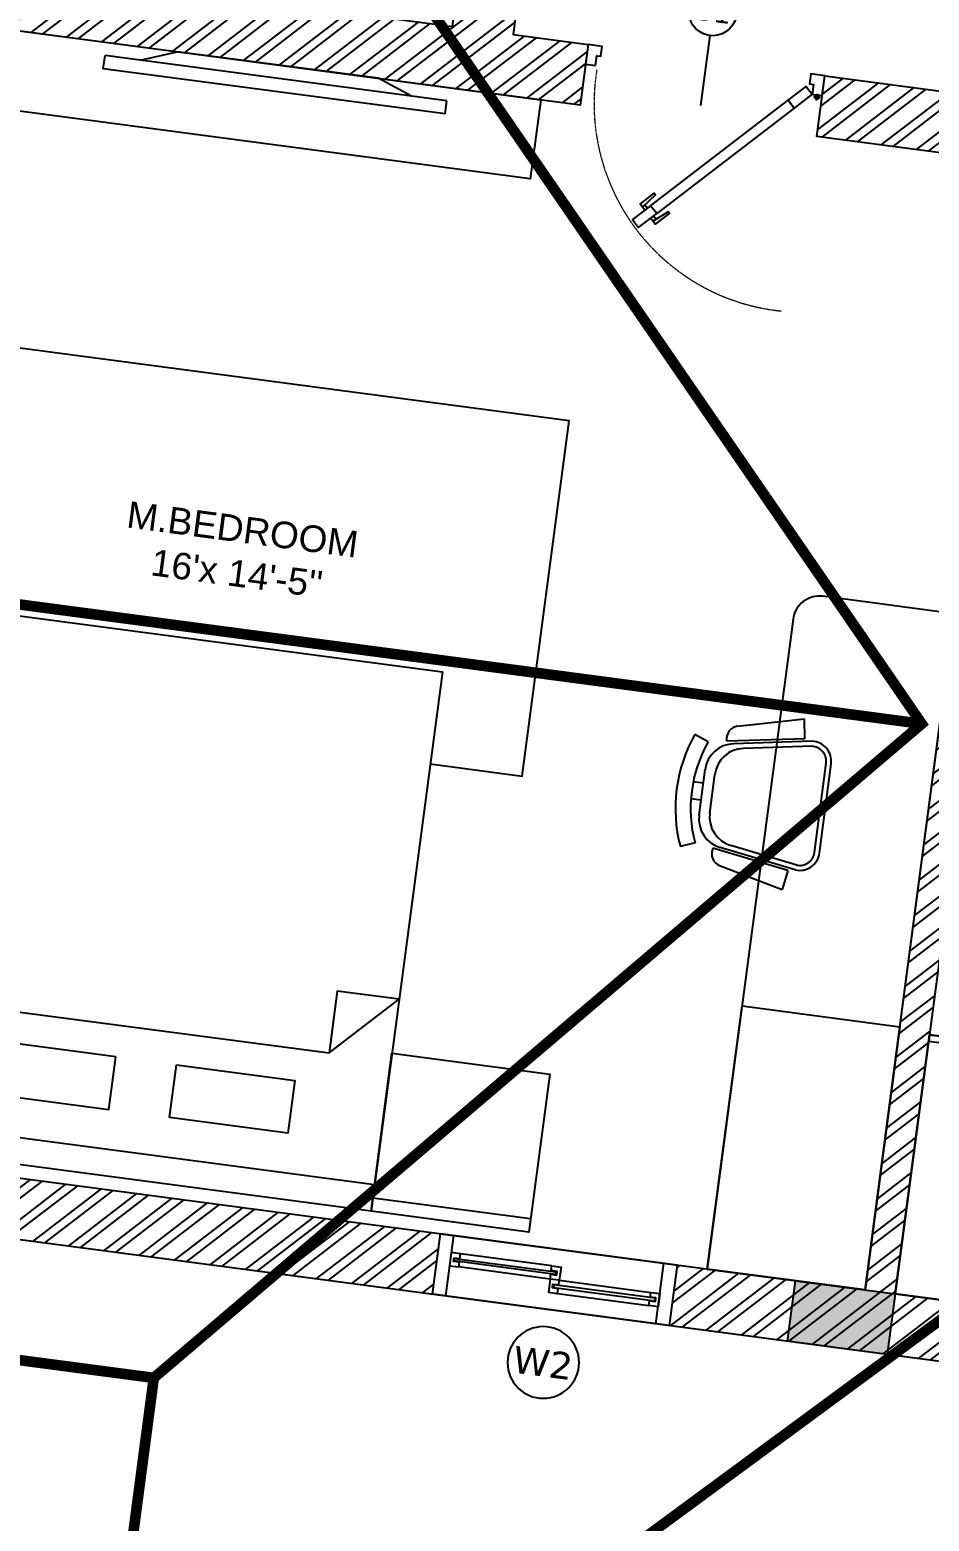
# Model space of a CAD drawing. Header units: millimetres. Extents: x -179928 to 528275, y -469666 to 511935.
# Drawn here: x 100056 to 103447, y 89452 to 95071 of the extents above; entities that cross this region are included whole.
import ezdxf
from ezdxf.enums import TextEntityAlignment as Align

# ---------------------------------------------------------------- set-up
doc = ezdxf.new("R2010")
doc.units = ezdxf.units.MM
doc.set_wipeout_variables(frame=1)
doc.linetypes.add('DASHED', pattern=[0.75, 0.5, -0.25])
for name, color, linetype in [('ad-Column', 3, 'Continuous'), ('ad-Column Hatch', 125, 'Continuous'), ('ad-Door', 11, 'Continuous'), ('ad-Elevation 10', 8, 'Continuous'), ('ad-Furniture', 8, 'Continuous'), ('ad-Glass Sectionline', 140, 'Continuous'), ('ad-Plinth', 8, 'Continuous'), ('ad-Primary Roof', 5, 'Continuous'), ('ad-Secondary Roof', 6, 'Continuous'), ('ad-Text main', 7, 'Continuous'), ('ad-Text Main_Door&window Label', 7, 'Continuous'), ('ad-Toilet fixtures', 8, 'Continuous'), ('ad-Wall', 240, 'Continuous'), ('ad-Wall hatch', 8, 'Continuous')]:
    doc.layers.add(name, color=color, linetype=linetype)
doc.styles.add('6 U T S R N_Typical Floor Plan$0$3BHK-E(NB)$0$grid_text', font='verdana.ttf', dxfattribs={"width": 0.9})
doc.styles.add('New Text Style', font='arial.ttf', dxfattribs={"height": 100})
doc.styles.get("Standard").update_dxf_attribs({"font": 'arial.ttf'})

# ---------------------------------------------------------------- blocks, each defined once
blk = doc.blocks.new('6 U T S R N_Typical Floor Plan$0$ad_Window Tag')
blk.add_circle((0, 0), 150)
at = {"style": '6 U T S R N_Typical Floor Plan$0$3BHK-E(NB)$0$grid_text', "width": 0.9}
blk.add_attdef('D1', text='', height=125, dxfattribs=at).set_placement((0, 0), align=Align.MIDDLE_CENTER)
blk = doc.blocks.new('zw$3849')
at = {"layer": 'ad-Text Main_Door&window Label'}
ref = blk.add_blockref('6 U T S R N_Typical Floor Plan$0$ad_Window Tag', (3828.2, -200), dxfattribs=dict(at, xscale=-0.9, yscale=0.9, zscale=0.9))
ref.add_attrib('D1', 'W2', dxfattribs={"height": 101.25, "rotation": 1800, "style": '6 U T S R N_Typical Floor Plan$0$3BHK-E(NB)$0$grid_text'}).set_placement((3827.2, -202.1), align=Align.MIDDLE_CENTER)
at = {"layer": 'ad-Text main', "insert": (2293.2, 2679.1), "char_height": 100, "width": 1424.195, "attachment_point": 5, "bg_fill": 2}
blk.add_mtext("M.BEDROOM^J16'x 14'-5''", dxfattribs=at)
blk = doc.blocks.new('$ZCDB_AUDIT_GENERATED_C7DC')
blk.add_wipeout([(0, 230), (900, 230), (900, 0), (0, 0)]).dxf.layer = 'ad-Elevation 10'
at = {"layer": 'ad-Elevation 10'}
for points in [[(900, 230), (0, 230)], [(900, 0), (0, 0)]]:
    blk.add_lwpolyline(points, dxfattribs=at)
for points in [[(50, 0), (50, 230), (0, 230), (0, 0)], [(850, 0), (900, 0), (900, 230), (850, 230)], [(85, 83), (85, 65), (50, 65), (50, 115), (85, 115), (85, 97), (63, 97), (63, 83)], [(467.5, 133), (467.5, 115), (432.5, 115), (432.5, 165), (467.5, 165), (467.5, 147), (445.5, 147), (445.5, 133)], [(432.5, 83), (432.5, 65), (467.5, 65), (467.5, 115), (432.5, 115), (432.5, 97), (454.5, 97), (454.5, 83)], [(815, 133), (815, 115), (850, 115), (850, 165), (815, 165), (815, 147), (837, 147), (837, 133)]]:
    blk.add_lwpolyline(points, close=True, dxfattribs=at)
at = {"layer": 'ad-Glass Sectionline'}
for points in [[(432.5, 115), (85, 115)], [(467.5, 165), (815, 165)], [(467.5, 115), (815, 115)], [(432.5, 65), (85, 65)]]:
    blk.add_lwpolyline(points, dxfattribs=at)
for points in [[(450, 145), (835, 145), (835, 135), (450, 135)], [(450, 95), (65, 95), (65, 85), (450, 85)]]:
    blk.add_lwpolyline(points, close=True, dxfattribs=at)
blk = doc.blocks.new('*U200116')
blk.add_blockref('$ZCDB_AUDIT_GENERATED_C7DC', (0, 0))
blk = doc.blocks.new('*U202118')
for p, q in [((-8.3, -111.1), (-41.7, -111.1)), ((-25, -127.8), (-25, -94.4)), ((-811.3, -760.8), (-796.4, -775.7)), ((-746.2, -826), (-761.1, -811.1))]:
    blk.add_line(p, q)
for points in [[(-1150, -100), (-1150, -50), (-1128.6, -50), (-1128.6, -35.7), (-1128.6, 0), (-1200, 0), (-1200, -100)], [(-50, -100), (0, -100), (0, 0), (-71.4, 0), (-71.4, -35.7), (-71.4, -50), (-50, -50)], [(-50, -100), (-130.8, -180.8), (-166.2, -145.5), (-85.4, -64.6)], [(-130.8, -180.8), (-747, -797), (-782.4, -761.6), (-166.2, -145.5)], [(-827.8, -877.8), (-747, -797), (-782.4, -761.6), (-863.2, -842.5)]]:
    blk.add_lwpolyline(points, close=True)
for points in [[(-808.2, -787.5), (-835.7, -760), (-772.9, -697.2), (-765, -705), (-822, -773.7)], [(-772.8, -822.8), (-745.4, -850.3), (-682.5, -787.5), (-690.4, -779.7), (-759, -836.7)]]:
    blk.add_lwpolyline(points)
blk.add_circle((-25, -111.1), 11.1)
at = {"color": 8, "linetype": 'DASHED', "lineweight": 0}
blk.add_arc((-93.1, -153.1), 1047.4, 178.18808, 271.81192, dxfattribs=at)
at = {"layer": 'ad-Text Main_Door&window Label'}
blk.add_line((-600, 125), (-600, -230), dxfattribs=at)
blk.add_circle((-600.3, 245), 120, dxfattribs=at)
at = {"layer": 'ad-Text Main_Door&window Label', "style": 'New Text Style'}
blk.add_attdef('D1', text='', height=100, dxfattribs=at).set_placement((-585.4, 244.6), align=Align.MIDDLE_CENTER)
blk = doc.blocks.new('zw$42B5')
at = {"layer": 'ad-Wall hatch', "transparency": 33554610}
h = blk.add_hatch(dxfattribs=at)
h.set_pattern_fill('ANSI32', color=256, scale=10)
h.set_pattern_definition([(45, (-1040635.14, 674820.02), (-67.351921, 67.351921), []), (45, (-1040590.24, 674820.02), (-67.351921, 67.351921), [])])
h.paths.add_polyline_path([(12120, 13620), (12120, 10220), (11890, 10220), (11890, 13390), (7240, 13390), (7240, 8645), (4245, 8645), (4245, 8875), (4445, 8875), (4445, 9370), (4560, 9370), (4560, 8760), (7010, 8760), (7010, 10500), (6360, 10500), (6360, 10615), (7010, 10615), (7010, 13390), (4560, 13390), (4560, 10615), (5560, 10615), (5560, 10500), (4445, 10500), (4445, 13390), (230, 13390), (230, 8875), (3345, 8875), (3345, 8645), (3060, 8645), (3060, 4745), (3345, 4745), (3345, 4515), (230, 4515), (230, 230), (4995, 230), (4995, 3130), (6060, 3130), (6060, 3015), (5110, 3015), (5110, 230), (8310, 230), (8310, 3015), (6860, 3015), (6860, 3130), (8310, 3130), (8310, 4630), (5110, 4630), (5110, 3930), (4995, 3930), (4995, 4515), (4245, 4515), (4245, 4745), (8540, 4745), (8540, 230), (9240, 230), (9240, 0), (0, 0), (0, 4745), (2830, 4745), (2830, 8645), (0, 8645), (0, 13620)])
at = {"layer": 'ad-Door', "ltscale": 5}
ref = blk.add_blockref('*U202118', (4245, 4745), dxfattribs=dict(at, xscale=0.7499999997027537, yscale=0.7499999997027537, zscale=0.7499999997027537))
ref.add_attrib('D1', 'D1', dxfattribs={"layer": 'ad-Text Main_Door&window Label', "height": 75, "rotation": 1080, "style": 'New Text Style'}).set_placement((3794.8, 4928.7), align=Align.MIDDLE_CENTER)
at = {"xscale": -1, "rotation": 179.9999999999999}
blk.add_blockref('*U200116', (3380, 230), dxfattribs=at)
at = {"layer": 'ad-Wall'}
for points in [[(3060, 8645), (3060, 4745), (3345, 4745), (3345, 4515), (230, 4515)], [(230, 230), (4995, 230), (4995, 3130), (6060, 3130), (6060, 3015), (5110, 3015), (5110, 230), (8310, 230), (8310, 3015), (6860, 3015), (6860, 3130), (8310, 3130), (8310, 4630), (5110, 4630), (5110, 3930), (4995, 3930), (4995, 4515), (4245, 4515), (4245, 4745), (8540, 4745), (8540, 230), (9240, 230), (9240, 0), (0, 0)]]:
    blk.add_lwpolyline(points, dxfattribs=at)
blk = doc.blocks.new('1625E_Roof Plan')
at = {"layer": 'ad-Primary Roof', "linetype": 'DASHED', "ltscale": 2, "const_width": 40}
blk.add_lwpolyline([(12570, -2645), (2380, -2645), (7475, 2255)], close=True, dxfattribs=at)
blk.add_lwpolyline([(2380, -2645), (2380, -450)], dxfattribs=at)
at = {"layer": 'ad-Secondary Roof', "linetype": 'DASHED', "ltscale": 2, "const_width": 40}
blk.add_lwpolyline([(2380, 5195), (4927.5, 2372.5), (2380, -450), (-600, -450), (-600, 5195)], close=True, dxfattribs=at)
blk.add_lwpolyline([(161.2, 2372.5), (4927.5, 2372.5)], dxfattribs=at)
blk = doc.blocks.new('zw$6AA0')
at = {"layer": 'ad-Column Hatch', "transparency": 33554687}
h = blk.add_hatch(color=256, dxfattribs=at)
h.dxf.hatch_style = 1
h.paths.add_polyline_path([(0, -230), (380, -230), (380, 0), (0, 0)])
at = {"layer": 'ad-Column'}
blk.add_lwpolyline([(0, -230), (380, -230), (380, 0), (0, 0)], close=True, dxfattribs=at)
blk = doc.blocks.new('1625E_Columns')
at = {"layer": 'ad-Column', "xscale": -1, "rotation": 180}
blk.add_blockref('zw$6AA0', (4730, 0), dxfattribs=at)
blk = doc.blocks.new('A$Cc8134665')
at = {"layer": 'ad-Furniture', "ltscale": 0.125}
for p, q in [((0, -999.5), (0, 1000.5)), ((50, 650.5), (50, -649.5)), ((100, 650.5), (50, 650.5)), ((100, 650.5), (100, -649.5)), ((50, 515.6), (0, 382)), ((0, 382), (0, -382)), ((50, -515.6), (0, -382)), ((100, -649.5), (50, -649.5))]:
    blk.add_line(p, q, dxfattribs=at)
blk.add_lwpolyline([(0, 1000.5), (300, 1000.5), (300, -999.5), (0, -999.5)], dxfattribs=at)
blk = doc.blocks.new('zw$6C7B')
at = {"layer": 'ad-Furniture'}
for points in [[(0, 2430), (600, 2430), (600, 3030), (0, 3030)], [(0, 600), (2050, 600), (2050, 2430), (0, 2430)], [(450, 1630), (450, 2080), (250, 2080), (250, 1630)], [(450, 1400), (450, 950), (250, 950), (250, 1400)], [(0, 600), (600, 600), (600, 0), (0, 0)]]:
    blk.add_lwpolyline(points, close=True, dxfattribs=at)
for points in [[(50, 3030), (50, 2430)], [(100, 2430), (100, 600)], [(570.2, 835.1), (805.2, 600), (805.2, 835.1), (570.2, 835.1), (570.2, 2194.9), (805.2, 2430), (805.2, 2194.9), (570.2, 2194.9)], [(50, 0), (50, 600)]]:
    blk.add_lwpolyline(points, dxfattribs=at)
at = {"layer": 'ad-Furniture', "color": 33}
blk.add_lwpolyline([(1700, 2430), (1700, 2780), (3050, 2780), (3050, 250), (1700, 250), (1700, 600)], dxfattribs=at)
blk = doc.blocks.new('A$Cb8966b9a')
at = {"layer": 'ad-Furniture', "color": 33}
for p, q in [((-403.5, 205.2), (-169.5, 301.8)), ((-146.5, 230.5), (-169.5, 301.8)), ((-146.5, 230.5), (-427.2, 139.8)), ((-118.7, 228.7), (-399.4, 138)), ((-113, 210.9), (-359, 131.3)), ((-494.1, 117.2), (-549.9, 130.5)), ((-427.2, 139.8), (-429, 144.1)), ((7.4, -170.5), (-44.4, 164.8)), ((25.9, -167.6), (-25.9, 167.6)), ((-449.5, -157), (-475.9, 13.9)), ((-413, -138.5), (-435.5, 7.2)), ((-506.1, -41.2), (-468.3, -35.4)), ((-496.7, -105.7), (-458.3, -99.8)), ((-435.6, -261), (-484.8, -290.5)), ((-365, -262.3), (-365.4, -266.9)), ((-70, -264), (-365, -262.3)), ((-44.1, -253.9), (-339.1, -252.2)), ((-44, -235.2), (-302.6, -233.7)), ((-70, -264), (-70.4, -338.9)), ((-322.7, -317.5), (-70.4, -338.9))]:
    blk.add_line(p, q, dxfattribs=at)
for centre, radius, start, end in [((-100, 156.2), 74.9, 8.7914, 104.502), ((-385.7, 161.9), 46.8, 112.4281, 202.4281), ((-100, 156.2), 56.2, 8.7914, 104.502), ((0, 0), 565.1, 166.6505, 210.9323), ((0, 0), 507.8, 166.6505, 210.9323), ((-364.9, 31), 112.4, 107.9151, 188.7914), ((-324.5, 24.4), 112.4, 107.9151, 188.7914), ((-338.4, -139.8), 112.4, 188.7914, 269.6678), ((-301.9, -121.3), 112.4, 188.7914, 269.6678), ((-48.1, -179.1), 74.9, 273.0808, 8.7914), ((-48.1, -179.1), 56.2, 273.0808, 8.7914), ((-318.7, -270.9), 46.8, 175.1548, 265.1548)]:
    blk.add_arc(centre, radius, start, end, dxfattribs=at)
blk = doc.blocks.new('1625_East Villa')
at = {"layer": 'ad-Furniture'}
blk.add_lwpolyline([(4395, 230), (4995, 230), (4995, 2800), (4495, 2800, 0.414214), (4395, 2700)], format="xyb", close=True, dxfattribs=at)
blk.add_lwpolyline([(4395, 230), (4395, 1230), (4995, 1230), (4995, 230)], close=True, dxfattribs=at)
at = {"layer": 'ad-Glass Sectionline'}
blk.add_lwpolyline([(8310, 1215), (5110, 1215), (5110, 1190), (8310, 1190)], close=True, dxfattribs=at)
at = {"layer": 'ad-Toilet fixtures'}
blk.add_lwpolyline([(6745, 230), (5110, 230), (5110, 1215), (6745, 1215)], close=True, dxfattribs=at)
at = {"layer": 'ad-Furniture'}
for name, p, rotation in [('A$Cc8134665', (2194.5, 4515), 270), ('A$Cb8966b9a', (4608.6, 2008.9), 351.3523594200166)]:
    blk.add_blockref(name, p, dxfattribs=dict(at, rotation=rotation))
at = {"layer": 'ad-Furniture', "xscale": -1, "rotation": 270}
blk.add_blockref('zw$6C7B', (680, 280), dxfattribs=at)
at = {"layer": 'ad-Text main'}
blk.add_blockref('zw$3849', (0, 0), dxfattribs=at)
at = {"layer": 'ad-Wall'}
blk.add_blockref('zw$42B5', (0, 0), dxfattribs=at)
blk.add_blockref('1625E_Roof Plan', (0, 0))
blk.add_blockref('1625E_Columns', (0, 0))
blk = doc.blocks.new("All Plot's Villa Plans")
at = {"ltscale": 5, "rotation": 352.4703876422526}
blk.add_blockref('1625_East Villa', (98223.1, 90749.5), dxfattribs=at)
blk = doc.blocks.new('A$C92fa9908')
at = {"layer": 'ad-Plinth', "ltscale": 5}
blk.add_lwpolyline([(0, 13620), (12120, 13620), (12120, 0), (0, 0), (0, 4745), (2830, 4745), (2830, 8645), (0, 8645)], close=True, dxfattribs=at)
blk = doc.blocks.new('zw$C194')
at = {"layer": 'ad-Plinth', "ltscale": 5, "rotation": 352.4703876422698}
blk.add_blockref('A$C92fa9908', (-93615.8, -338009.3), dxfattribs=at)
blk = doc.blocks.new("Villa's Boundary")
at = {"ltscale": 5}
blk.add_blockref('zw$C194', (191838.8, 428758.8), dxfattribs=at)

msp = doc.modelspace()

# ---------------------------------------------------------------- block references
at = {"ltscale": 5}
msp.add_blockref("Villa's Boundary", (0, 0), dxfattribs=at)

# ---------------------------------------------------------------- next in the draw order: block references
msp.add_blockref("All Plot's Villa Plans", (0, 0), dxfattribs=at)

doc.saveas('drawing.dxf')
